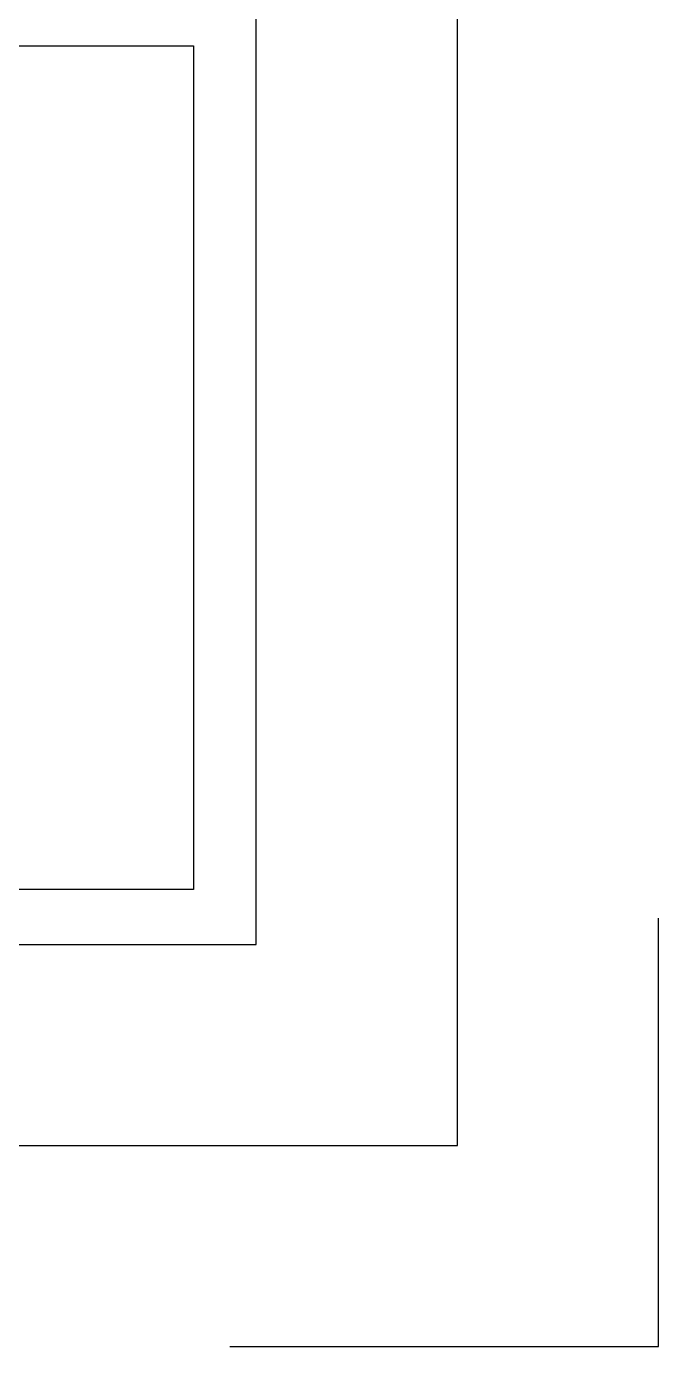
# Model space of a CAD drawing. Extents: x 473024 to 774629, y -1213442 to -1126596.
# Drawn here: x 603675 to 604846, y -1213442 to -1210993 of the extents above; entities that cross this region are included whole.
import ezdxf

# ---------------------------------------------------------------- set-up
doc = ezdxf.new("R2010")
doc.units = 0
doc.header["$LTSCALE"] = 100
doc.header["$MEASUREMENT"] = 0
doc.layers.get('0').update_dxf_attribs({"linetype": 'CONTINUOUS'})
for name, color, linetype in [('FOOTDIM', 4, 'CONTINUOUS'), ('S-BEAM', 2, 'CONTINUOUS'), ('TITLE2', 7, 'CONTINUOUS')]:
    doc.layers.add(name, color=color, linetype=linetype)

# ---------------------------------------------------------------- blocks, each defined once
blk = doc.blocks.new('A$C0B4B66C2')
at = {"color": 2, "linetype": 'Continuous'}
blk.add_lwpolyline([(0, -1629.1), (0, -57.3), (10452.4, -57.3), (10452.4, -1629.1)], close=True, dxfattribs=at)

msp = doc.modelspace()

# ---------------------------------------------------------------- linework, layer by layer
at = {"layer": 'FOOTDIM', "color": 2}
for p, q in [((604846.5, -1213442.2, 0), (604846.5, -1212647.7, 0)), ((604051.9, -1213442.2, 0), (604846.5, -1213442.2, 0))]:
    msp.add_line(p, q, dxfattribs=at)
at = {"layer": 'TITLE2', "color": 4, "elevation": 0}
msp.add_lwpolyline([(604473.6, -1213069.4), (604473.6, -1126969.1), (473397.1, -1126969.1), (473397.1, -1213069.4)], close=True, dxfattribs=at)
at = {"layer": 'TITLE2', "color": 12, "elevation": 0}
msp.add_lwpolyline([(604100.7, -1212696.5), (604100.7, -1127341.9), (473769.9, -1127341.9), (473769.9, -1212696.5)], close=True, dxfattribs=at)

# ---------------------------------------------------------------- block references
at = {"layer": 'S-BEAM', "xscale": 0.9956754868622251, "yscale": 0.9956754868622251, "zscale": 0.9956754868622251}
msp.add_blockref('A$C0B4B66C2', (593577.2, -1210972.1, 0), dxfattribs=at)

doc.saveas('drawing.dxf')
